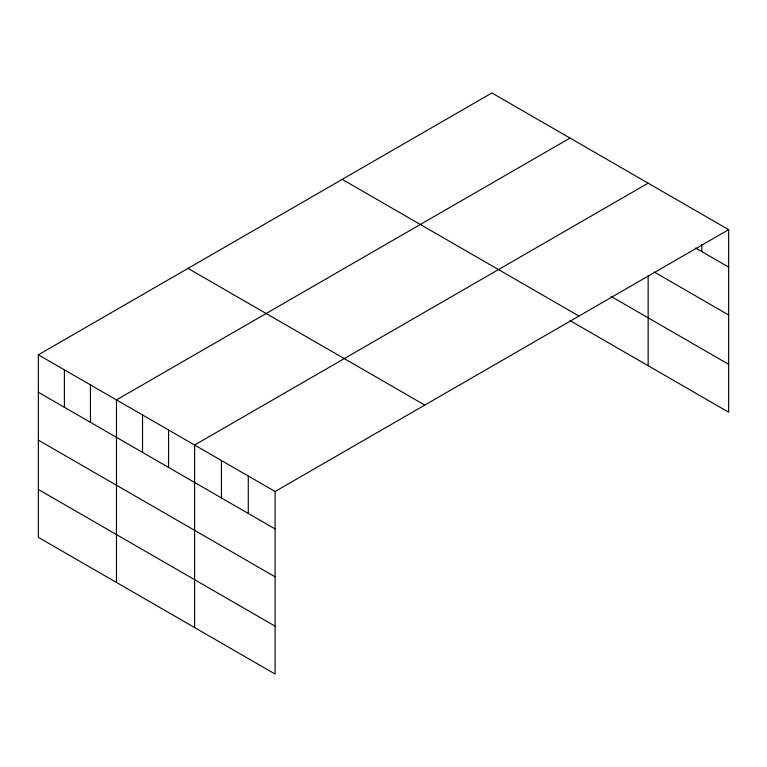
<?xml version="1.0" encoding="UTF-8"?>
<svg xmlns="http://www.w3.org/2000/svg" width="767" height="767" viewBox="0 0 767 767"><rect width="100%" height="100%" fill="white"/><g stroke="black" fill="none" stroke-linecap="round" stroke-linejoin="round"><path stroke-width="1.15" d="M38.35 354.805L275.104 491.503L275.104 674.04L38.35 537.351L38.35 354.805L491.896 92.96L728.65 229.649L728.65 412.195L570.025 320.606M570.025 138.07L116.479 399.914L116.479 582.46M648.153 183.169L194.607 445.023L194.607 627.569M275.104 491.503L728.65 229.649M695.621 248.029L728.65 267.098M654.347 272.074L728.65 314.978M611.088 296.436L728.65 364.306M342.226 179.373L578.98 316.062M188.02 268.402L424.774 405.091M38.35 392.253L275.104 528.942M38.35 440.133L275.104 576.822M38.35 489.471L275.104 626.16M701.815 244.577L701.815 251.605M648.153 275.545L648.153 365.715M248.278 476.01L248.278 513.449M221.442 460.516L221.442 497.956M168.567 429.99L168.567 467.429M142.528 414.957L142.528 452.396M90.439 384.881L90.439 422.32M64.39 369.847L64.39 407.287"/></g></svg>
